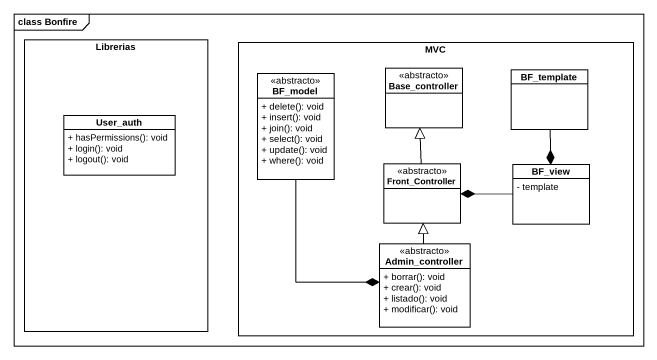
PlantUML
@startuml
mainframe class Bonfire
hide circle
hide empty members
skinparam classAttributeIconSize 0
rectangle Librerias {
  class User_auth {
    + hasPermissions(): void
    + login(): void
    + logout(): void
  }
}
rectangle MVC {
  class Base_controller <<abstracto>>
  class BF_model <<abstracto>> {
    + delete(): void
    + insert(): void
    + join(): void
    + select(): void
    + update(): void
    + where(): void
  }
  class BF_template
  class Front_Controller <<abstracto>>
  class BF_view {
    - template
  }
  class Admin_controller <<abstracto>> {
    + borrar(): void
    + crear(): void
    + listado(): void
    + modificar(): void
  }
}
BF_model --* Admin_controller
BF_template --* BF_view
Front_Controller -up-|> Base_controller
BF_view -left-* Front_Controller
Admin_controller -up-|> Front_Controller
@enduml
